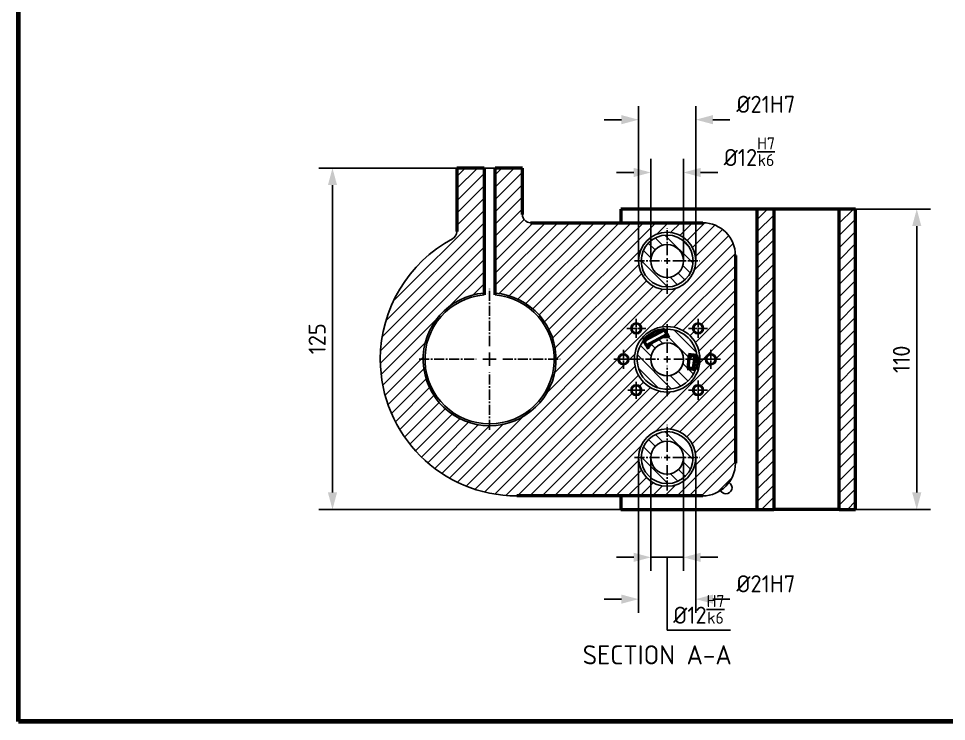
# Model space of a CAD drawing. Header units: millimetres. Extents: x 55 to 11032, y -227 to 3957.
# Drawn here: x 1799.7 to 2139.4, y 1688 to 1945.3 of the extents above; entities that cross this region are included whole.
import ezdxf

# ---------------------------------------------------------------- set-up
doc = ezdxf.new("R2010")
doc.units = ezdxf.units.MM
doc.header["$LTSCALE"] = 0.7
doc.header["$PDMODE"] = 35
doc.header["$PDSIZE"] = -4
doc.linetypes.add('CENTER2', pattern=[1.125, 0.75, -0.125, 0.125, -0.125])
doc.layers.get('0').update_dxf_attribs({"color": 255})
for name, color, linetype, lineweight in [('AM_5', 10, 'Continuous', 25), ('CON', 7, 'Continuous', 50), ('DIM', 94, 'Continuous', 25), ('KHUNGBV', 5, 'Continuous', 70)]:
    doc.layers.add(name, color=color, linetype=linetype, lineweight=lineweight)
doc.styles.add('TCVN-7284', font='tcvn+7284-2003r.ttf')
doc.dimstyles.new('TCVN_ISO-25_RadiusDia', dxfattribs={"dimtxt": 2.5, "dimasz": 2.5, "dimexe": 2, "dimexo": 0, "dimgap": 1, "dimtad": 1, "dimtoh": 1, "dimtxsty": 'TCVN-7284', "dimblk": 'Arrow', "dimcen": 0, "dimclrd": 256, "dimclre": 256, "dimclrt": 256, "dimadec": 0, "dimazin": 0, "dimtfac": 1, "dimtofl": 0, "dimtmove": 1, "dimatfit": 0, "dimldrblk": 'Arrow', "dimfxl": 1, "dimlwd": -1, "dimlwe": -1, "dimarcsym": 0})
pattern_1 = [(45, (-147.5576, -125.9173), (-2.245064, 2.245064), [])]
pattern_2 = [(45, (1302.7862, 1836.916), (-2.245064, 2.245064), [])]
pattern_3 = [(135, (-147.5576, -125.9173), (-2.245064, -2.245064), [])]

# ---------------------------------------------------------------- blocks, each defined once
blk = doc.blocks.new('dfhjd')
at = {"layer": 'KHUNGBV', "color": 9, "ltscale": 5}
for p, q in [((6559.44, 2639.71), (6559.44, 3469.71)), ((7718.44, 2639.71), (6559.44, 2639.71))]:
    blk.add_line(p, q, dxfattribs=at)
blk = doc.blocks.new('Arrow')
at = {"layer": 'DIM'}
blk.add_solid([(-1, 0.268), (-1, -0.268), (0, 0)], dxfattribs=at)
blk = doc.blocks.new('*D737')
at = {"layer": 'Defpoints', "color": 0, "ltscale": 0.2, "transparency": 16777216}
for p in [(1984.18, 1890.57), (1914.67, 1765.57), (2106.18, 1765.57)]:
    blk.add_point(p, dxfattribs=at)
at = {"layer": 'DIM', "ltscale": 0.2, "transparency": 16777216}
for p, q in [((1984.18, 1890.57), (1909.67, 1890.57)), ((1914.67, 1884.32), (1914.67, 1771.82)), ((2106.18, 1765.57), (1909.67, 1765.57))]:
    blk.add_line(p, q, dxfattribs=at)
at = {"layer": 'DIM', "ltscale": 0.2, "transparency": 16777216, "xscale": 6.25, "yscale": 6.25, "zscale": 6.25}
for p, rotation in [((1914.67, 1890.57), 90), ((1914.67, 1765.57), 270)]:
    blk.add_blockref('Arrow', p, dxfattribs=dict(at, rotation=rotation))
at = {"layer": 'DIM', "ltscale": 0.2, "transparency": 16777216, "insert": (1909.04, 1828.07), "char_height": 6.25, "attachment_point": 5, "rotation": 90, "style": 'TCVN-7284'}
blk.add_mtext('125', dxfattribs=at)
blk = doc.blocks.new('*D740')
at = {"layer": 'Defpoints', "color": 0, "ltscale": 0.2, "transparency": 16777216}
for p in [(2043.18, 1888.96), (2031.18, 1856.57), (2043.18, 1856.57)]:
    blk.add_point(p, dxfattribs=at)
at = {"layer": 'DIM', "ltscale": 0.2, "transparency": 16777216}
for p, q in [((2031.18, 1856.57), (2031.18, 1893.96)), ((2043.18, 1856.57), (2043.18, 1893.96)), ((2024.93, 1888.96), (2018.68, 1888.96)), ((2049.43, 1888.96), (2055.68, 1888.96))]:
    blk.add_line(p, q, dxfattribs=at)
at = {"layer": 'DIM', "ltscale": 0.2, "transparency": 16777216, "xscale": 6.25, "yscale": 6.25, "zscale": 6.25}
blk.add_blockref('Arrow', (2031.18, 1888.96), dxfattribs=at)
at = {"layer": 'DIM', "ltscale": 0.2, "transparency": 16777216, "xscale": 6.25, "yscale": 6.25, "zscale": 6.25, "rotation": 180}
blk.add_blockref('Arrow', (2043.18, 1888.96), dxfattribs=at)
at = {"layer": 'DIM', "ltscale": 0.2, "transparency": 16777216, "insert": (2067.27, 1896.56), "char_height": 6.25, "attachment_point": 5, "style": 'TCVN-7284'}
blk.add_mtext('%%c12{\\H0.7x;\\SH7/k6;}', dxfattribs=at)
blk = doc.blocks.new('*D741')
at = {"layer": 'Defpoints', "color": 0, "ltscale": 0.2, "transparency": 16777216}
for p in [(2047.68, 1908.29), (2026.68, 1856.57), (2047.68, 1856.57)]:
    blk.add_point(p, dxfattribs=at)
at = {"layer": 'DIM', "ltscale": 0.2, "transparency": 16777216}
for p, q in [((2026.68, 1856.57), (2026.68, 1913.29)), ((2047.68, 1856.57), (2047.68, 1913.29)), ((2020.43, 1908.29), (2014.18, 1908.29)), ((2053.93, 1908.29), (2060.18, 1908.29))]:
    blk.add_line(p, q, dxfattribs=at)
at = {"layer": 'DIM', "ltscale": 0.2, "transparency": 16777216, "xscale": 6.25, "yscale": 6.25, "zscale": 6.25}
blk.add_blockref('Arrow', (2026.68, 1908.29), dxfattribs=at)
at = {"layer": 'DIM', "ltscale": 0.2, "transparency": 16777216, "xscale": 6.25, "yscale": 6.25, "zscale": 6.25, "rotation": 180}
blk.add_blockref('Arrow', (2047.68, 1908.29), dxfattribs=at)
at = {"layer": 'DIM', "ltscale": 0.2, "transparency": 16777216, "insert": (2073.3, 1913.92), "char_height": 6.25, "attachment_point": 5, "style": 'TCVN-7284'}
blk.add_mtext('%%c21H7', dxfattribs=at)
blk = doc.blocks.new('*D742')
at = {"layer": 'Defpoints', "color": 0, "ltscale": 0.2, "transparency": 16777216}
for p in [(2031.18, 1784.57), (2043.18, 1784.57), (2043.18, 1748.06)]:
    blk.add_point(p, dxfattribs=at)
at = {"layer": 'DIM', "ltscale": 0.2, "transparency": 16777216}
for p, q in [((2031.18, 1784.57), (2031.18, 1743.06)), ((2043.18, 1784.57), (2043.18, 1743.06)), ((2024.93, 1748.06), (2018.68, 1748.06)), ((2031.18, 1748.06), (2043.18, 1748.06)), ((2037.18, 1748.06), (2037.18, 1721.4)), ((2049.43, 1748.06), (2055.68, 1748.06)), ((2037.18, 1721.4), (2060.37, 1721.4))]:
    blk.add_line(p, q, dxfattribs=at)
at = {"layer": 'DIM', "ltscale": 0.2, "transparency": 16777216, "xscale": 6.25, "yscale": 6.25, "zscale": 6.25}
blk.add_blockref('Arrow', (2031.18, 1748.06), dxfattribs=at)
at = {"layer": 'DIM', "ltscale": 0.2, "transparency": 16777216, "xscale": 6.25, "yscale": 6.25, "zscale": 6.25, "rotation": 180}
blk.add_blockref('Arrow', (2043.18, 1748.06), dxfattribs=at)
at = {"layer": 'DIM', "ltscale": 0.2, "transparency": 16777216, "insert": (2048.77, 1729), "char_height": 6.25, "attachment_point": 5, "style": 'TCVN-7284'}
blk.add_mtext('%%C12{\\H0.7x;\\SH7/k6;}', dxfattribs=at)
blk = doc.blocks.new('*D743')
at = {"layer": 'Defpoints', "color": 0, "ltscale": 0.2, "transparency": 16777216}
for p in [(2026.68, 1784.57), (2047.68, 1784.57), (2047.68, 1732.75)]:
    blk.add_point(p, dxfattribs=at)
at = {"layer": 'DIM', "ltscale": 0.2, "transparency": 16777216}
for p, q in [((2026.68, 1784.57), (2026.68, 1727.75)), ((2047.68, 1784.57), (2047.68, 1727.75)), ((2020.43, 1732.75), (2014.18, 1732.75)), ((2053.93, 1732.75), (2060.18, 1732.75))]:
    blk.add_line(p, q, dxfattribs=at)
at = {"layer": 'DIM', "ltscale": 0.2, "transparency": 16777216, "xscale": 6.25, "yscale": 6.25, "zscale": 6.25}
blk.add_blockref('Arrow', (2026.68, 1732.75), dxfattribs=at)
at = {"layer": 'DIM', "ltscale": 0.2, "transparency": 16777216, "xscale": 6.25, "yscale": 6.25, "zscale": 6.25, "rotation": 180}
blk.add_blockref('Arrow', (2047.68, 1732.75), dxfattribs=at)
at = {"layer": 'DIM', "ltscale": 0.2, "transparency": 16777216, "insert": (2073.3, 1738.37), "char_height": 6.25, "attachment_point": 5, "style": 'TCVN-7284'}
blk.add_mtext('%%c21H7', dxfattribs=at)
blk = doc.blocks.new('*D738')
at = {"layer": 'Defpoints', "color": 0, "ltscale": 0.2, "transparency": 16777216}
for p in [(2106.18, 1875.57), (2106.18, 1765.57), (2128.55, 1765.57)]:
    blk.add_point(p, dxfattribs=at)
at = {"layer": 'DIM', "ltscale": 0.2, "transparency": 16777216}
for p, q in [((2106.18, 1875.57), (2133.55, 1875.57)), ((2128.55, 1869.32), (2128.55, 1771.82)), ((2106.18, 1765.57), (2133.55, 1765.57))]:
    blk.add_line(p, q, dxfattribs=at)
at = {"layer": 'DIM', "ltscale": 0.2, "transparency": 16777216, "xscale": 6.25, "yscale": 6.25, "zscale": 6.25}
for p, rotation in [((2128.55, 1875.57), 90), ((2128.55, 1765.57), 270)]:
    blk.add_blockref('Arrow', p, dxfattribs=dict(at, rotation=rotation))
at = {"layer": 'DIM', "ltscale": 0.2, "transparency": 16777216, "insert": (2122.92, 1820.57), "char_height": 6.25, "attachment_point": 5, "rotation": 90, "style": 'TCVN-7284'}
blk.add_mtext('110', dxfattribs=at)
blk = doc.blocks.new('*U807')
at = {"layer": 'AM_5', "color": 0, "linetype": 'CENTER2', "ltscale": 7, "transparency": 16777216}
for p, q in [((0, 4.86), (0, 25.82)), ((-25.82, 0), (-4.86, 0)), ((4.86, 0), (25.82, 0)), ((0, -25.82), (0, -4.86))]:
    blk.add_line(p, q, dxfattribs=at)
at = {"layer": 'AM_5', "color": 0, "linetype": 'Continuous', "ltscale": 7, "transparency": 16777216}
for p, q in [((-2.43, 0), (2.43, 0)), ((0, -2.43), (0, 2.43))]:
    blk.add_line(p, q, dxfattribs=at)
blk = doc.blocks.new('*U811')
at = {"layer": 'AM_5', "color": 0, "linetype": 'CENTER2', "ltscale": 7, "transparency": 16777216}
for p, q in [((0, 2.1), (0, 12)), ((-12, 0), (-2.1, 0)), ((2.1, 0), (12, 0)), ((0, -12), (0, -2.1))]:
    blk.add_line(p, q, dxfattribs=at)
at = {"layer": 'AM_5', "color": 0, "linetype": 'Continuous', "ltscale": 7, "transparency": 16777216}
for p, q in [((-1.05, 0), (1.05, 0)), ((0, -1.05), (0, 1.05))]:
    blk.add_line(p, q, dxfattribs=at)
blk = doc.blocks.new('*U812')
at = {"layer": 'AM_5', "color": 0, "linetype": 'CENTER2', "ltscale": 7, "transparency": 16777216}
for p, q in [((0, 2.4), (0, 13.5)), ((-13.5, 0), (-2.4, 0)), ((2.4, 0), (13.5, 0)), ((0, -13.5), (0, -2.4))]:
    blk.add_line(p, q, dxfattribs=at)
at = {"layer": 'AM_5', "color": 0, "linetype": 'Continuous', "ltscale": 7, "transparency": 16777216}
for p, q in [((-1.2, 0), (1.2, 0)), ((0, -1.2), (0, 1.2))]:
    blk.add_line(p, q, dxfattribs=at)
blk = doc.blocks.new('*U813')
at = {"layer": 'AM_5', "color": 0, "linetype": 'CENTER2', "ltscale": 7, "transparency": 16777216}
for p, q in [((0, 2.1), (0, 12)), ((-12, 0), (-2.1, 0)), ((2.1, 0), (12, 0)), ((0, -12), (0, -2.1))]:
    blk.add_line(p, q, dxfattribs=at)
at = {"layer": 'AM_5', "color": 0, "linetype": 'Continuous', "ltscale": 7, "transparency": 16777216}
for p, q in [((-1.05, 0), (1.05, 0)), ((0, -1.05), (0, 1.05))]:
    blk.add_line(p, q, dxfattribs=at)
blk = doc.blocks.new('*U814')
at = {"layer": 'AM_5', "color": 0, "linetype": 'CENTER2', "ltscale": 7, "transparency": 16777216}
for p, q in [((0, 0.4), (0, 3.5)), ((-3.5, 0), (-0.4, 0)), ((0.4, 0), (3.5, 0)), ((0, -3.5), (0, -0.4))]:
    blk.add_line(p, q, dxfattribs=at)
at = {"layer": 'AM_5', "color": 0, "linetype": 'Continuous', "ltscale": 7, "transparency": 16777216}
for p, q in [((-0.2, 0), (0.2, 0)), ((0, -0.2), (0, 0.2))]:
    blk.add_line(p, q, dxfattribs=at)
blk = doc.blocks.new('*U815')
at = {"layer": 'AM_5', "color": 0, "linetype": 'CENTER2', "ltscale": 7, "transparency": 16777216}
for p, q in [((0, 0.4), (0, 3.5)), ((-3.5, 0), (-0.4, 0)), ((0.4, 0), (3.5, 0)), ((0, -3.5), (0, -0.4))]:
    blk.add_line(p, q, dxfattribs=at)
at = {"layer": 'AM_5', "color": 0, "linetype": 'Continuous', "ltscale": 7, "transparency": 16777216}
for p, q in [((-0.2, 0), (0.2, 0)), ((0, -0.2), (0, 0.2))]:
    blk.add_line(p, q, dxfattribs=at)
blk = doc.blocks.new('*U816')
at = {"layer": 'AM_5', "color": 0, "linetype": 'CENTER2', "ltscale": 7, "transparency": 16777216}
for p, q in [((0, 0.4), (0, 3.5)), ((-3.5, 0), (-0.4, 0)), ((0.4, 0), (3.5, 0)), ((0, -3.5), (0, -0.4))]:
    blk.add_line(p, q, dxfattribs=at)
at = {"layer": 'AM_5', "color": 0, "linetype": 'Continuous', "ltscale": 7, "transparency": 16777216}
for p, q in [((-0.2, 0), (0.2, 0)), ((0, -0.2), (0, 0.2))]:
    blk.add_line(p, q, dxfattribs=at)
blk = doc.blocks.new('*U817')
at = {"layer": 'AM_5', "color": 0, "linetype": 'CENTER2', "ltscale": 7, "transparency": 16777216}
for p, q in [((0, 0.4), (0, 3.5)), ((-3.5, 0), (-0.4, 0)), ((0.4, 0), (3.5, 0)), ((0, -3.5), (0, -0.4))]:
    blk.add_line(p, q, dxfattribs=at)
at = {"layer": 'AM_5', "color": 0, "linetype": 'Continuous', "ltscale": 7, "transparency": 16777216}
for p, q in [((-0.2, 0), (0.2, 0)), ((0, -0.2), (0, 0.2))]:
    blk.add_line(p, q, dxfattribs=at)
blk = doc.blocks.new('*U818')
at = {"layer": 'AM_5', "color": 0, "linetype": 'CENTER2', "ltscale": 7, "transparency": 16777216}
for p, q in [((-3.11, 0), (-0.322, 0)), ((0, 0.322), (0, 3.11)), ((0.322, 0), (3.11, 0)), ((0, -3.11), (0, -0.322))]:
    blk.add_line(p, q, dxfattribs=at)
at = {"layer": 'AM_5', "color": 0, "linetype": 'Continuous', "ltscale": 7, "transparency": 16777216}
for p, q in [((-0.161, 0), (0.161, 0)), ((0, -0.161), (0, 0.161))]:
    blk.add_line(p, q, dxfattribs=at)
blk = doc.blocks.new('*U819')
at = {"layer": 'AM_5', "color": 0, "linetype": 'CENTER2', "ltscale": 7, "transparency": 16777216}
for p, q in [((0, 0.4), (0, 3.5)), ((-3.5, 0), (-0.4, 0)), ((0.4, 0), (3.5, 0)), ((0, -3.5), (0, -0.4))]:
    blk.add_line(p, q, dxfattribs=at)
at = {"layer": 'AM_5', "color": 0, "linetype": 'Continuous', "ltscale": 7, "transparency": 16777216}
for p, q in [((-0.2, 0), (0.2, 0)), ((0, -0.2), (0, 0.2))]:
    blk.add_line(p, q, dxfattribs=at)

msp = doc.modelspace()

# ---------------------------------------------------------------- hatches: boundary and pattern name
at = {"linetype": 'Continuous', "lineweight": 18}
h = msp.add_hatch(dxfattribs=at)
h.set_pattern_fill('ANSI31', style=0)
h.set_pattern_definition(pattern_1)
edge = h.paths.add_edge_path(flags=0)
edge.add_line((1982.178, 1770.568), (2050.178, 1770.568))
edge.add_arc((2050.178, 1782.568), 12, 270, 360)
edge.add_line((2062.178, 1782.568), (2062.178, 1858.568))
edge.add_arc((2050.178, 1858.568), 12, 0, 90)
edge.add_line((2050.178, 1870.568), (1987.178, 1870.568))
edge.add_arc((1987.178, 1873.568), 3, 180, 270, ccw=False)
edge.add_line((1984.178, 1873.568), (1984.178, 1890.568))
edge.add_line((1984.178, 1890.568), (1974.178, 1890.568))
edge.add_line((1974.178, 1890.568), (1974.178, 1844.802))
edge.add_arc((1972.178, 1820.568), 24.317, -265.28223, 85.28223, ccw=False)
edge.add_line((1970.178, 1844.802), (1970.178, 1890.568))
edge.add_line((1970.178, 1890.568), (1960.178, 1890.568))
edge.add_line((1960.178, 1890.568), (1960.178, 1867.301))
edge.add_arc((1957.178, 1867.301), 3, 298.14458, 360, ccw=False)
edge.add_arc((1982.178, 1820.568), 50, 118.14458, 180)
edge.add_arc((1982.178, 1820.568), 50, 180, 270)
edge = h.paths.add_edge_path(flags=0)
edge.add_arc((2053.178, 1820.568), 2, 0, 360)
edge = h.paths.add_edge_path(flags=0)
edge.add_arc((2048.492, 1809.254), 2, 0, 360)
edge = h.paths.add_edge_path(flags=0)
edge.add_arc((2025.865, 1809.254), 2, 0, 360)
edge = h.paths.add_edge_path(flags=0)
edge.add_arc((2021.178, 1820.568), 2, 0, 360)
edge = h.paths.add_edge_path(flags=0)
edge.add_arc((2025.865, 1831.881), 2, 0, 360)
edge = h.paths.add_edge_path(flags=0)
edge.add_arc((2048.492, 1831.881), 2, 0, 360)
edge = h.paths.add_edge_path(flags=0)
edge.add_arc((2037.178, 1820.568), 12, 0, 360)
edge = h.paths.add_edge_path(flags=0)
edge.add_arc((2037.178, 1856.568), 10.5, 0, 360)
edge = h.paths.add_edge_path(flags=0)
edge.add_arc((2037.178, 1784.568), 10.5, 0, 360)
h = msp.add_hatch(dxfattribs=at)
h.set_pattern_fill('ANSI31', style=0)
h.set_pattern_definition(pattern_1)
h.paths.add_polyline_path([(2070.178, 1875.568), (2070.178, 1765.568), (2076.178, 1765.568), (2076.178, 1875.568)], flags=0)
h = msp.add_hatch(dxfattribs=at)
h.set_pattern_fill('ANSI31', style=0)
h.set_pattern_definition(pattern_1)
h.paths.add_polyline_path([(2100.178, 1765.568), (2106.178, 1765.568), (2106.178, 1875.568), (2100.178, 1875.568)], flags=0)
h = msp.add_hatch(dxfattribs=at)
h.set_pattern_fill('ANSI31', color=6, angle=90, style=0)
h.set_pattern_definition(pattern_3)
edge = h.paths.add_edge_path(flags=0)
edge.add_arc((2037.178, 1856.568), 9.5, 0, 360)
edge = h.paths.add_edge_path(flags=0)
edge.add_arc((2037.178, 1856.568), 6, 0, 360)
h = msp.add_hatch(dxfattribs=at)
h.set_pattern_fill('ANSI31', angle=90, style=0)
h.set_pattern_definition(pattern_3)
edge = h.paths.add_edge_path(flags=0)
edge.add_line((2036.197, 1831.524), (2037.805, 1828.543))
edge.add_arc((2037.178, 1820.568), 8, 85.50483, 151.20555)
edge.add_line((2030.168, 1824.421), (2028.559, 1827.402))
edge.add_arc((2037.178, 1820.568), 11, 141.59041, 340.44846)
edge.add_line((2047.544, 1816.886), (2044.443, 1817.217))
edge.add_arc((2037.178, 1820.568), 8, 335.24048, 372.58522)
edge.add_line((2044.986, 1822.311), (2048.087, 1821.98))
edge.add_arc((2037.178, 1820.568), 11, 7.37723, 95.11997)
edge = h.paths.add_edge_path(flags=0)
edge.add_arc((2037.178, 1820.568), 6, 0, 360)
h = msp.add_hatch(dxfattribs=at)
h.set_pattern_fill('ANSI31', style=0)
h.set_pattern_definition(pattern_2)
h.paths.add_polyline_path([(2037.106, 1829.619), (2036.157, 1831.379), (2028.701, 1827.356), (2029.651, 1825.596)], flags=0)
h = msp.add_hatch(dxfattribs=at)
h.set_pattern_fill('ANSI31', style=0)
h.set_pattern_definition(pattern_2)
h.paths.add_polyline_path([(2044.881, 1817.351), (2046.87, 1817.139), (2047.375, 1821.875), (2045.386, 1822.087)], flags=0)
h = msp.add_hatch(dxfattribs=at)
h.set_pattern_fill('ANSI31', color=6, angle=90, style=0)
h.set_pattern_definition(pattern_3)
edge = h.paths.add_edge_path(flags=0)
edge.add_arc((2037.178, 1784.568), 9.5, 0, 360)
edge = h.paths.add_edge_path(flags=0)
edge.add_arc((2037.178, 1784.568), 6, 0, 360)

# ---------------------------------------------------------------- linework, layer by layer
at = {"color": 7, "linetype": 'Continuous', "lineweight": 25}
for centre, radius in [((2037.178, 1856.568), 10.5), ((2037.178, 1856.568), 9.5), ((2037.178, 1856.568), 6), ((2025.865, 1831.881), 2), ((2025.865, 1831.881), 1.61), ((2037.178, 1820.568), 12), ((2048.492, 1831.881), 2), ((2048.492, 1831.881), 1.61), ((2037.178, 1820.568), 6), ((2021.178, 1820.568), 2), ((2021.178, 1820.568), 1.61), ((2053.178, 1820.568), 2), ((2053.178, 1820.568), 1.61), ((2025.865, 1809.254), 2), ((2025.865, 1809.254), 1.61), ((2048.492, 1809.254), 2), ((2048.492, 1809.254), 1.61), ((2037.178, 1784.568), 10.5), ((2037.178, 1784.568), 9.5), ((2037.178, 1784.568), 6)]:
    msp.add_circle(centre, radius, dxfattribs=at)
for centre, radius, start, end in [((1987.178, 1873.568), 3, 180, 270), ((2050.178, 1858.568), 12, 0, 90), ((1957.178, 1867.301), 3, 298.14458, 0), ((1982.178, 1820.568), 50, 118.14458, 180), ((1972.178, 1820.568), 24.317, 94.71777, 85.28223), ((1972.178, 1820.568), 23.659, 94.84929, 85.15071), ((2037.178, 1820.568), 11, 7.37723, 95.11997), ((2037.178, 1820.568), 8, 85.50483, 151.20555), ((2037.178, 1820.568), 11, 141.59041, 340.44846), ((2037.178, 1820.568), 6, 100.26587, 10.26587), ((2037.178, 1820.568), 8, 335.24048, 12.58522), ((1982.178, 1820.568), 50, 180, 270), ((2050.178, 1782.568), 12, 270, 0), ((2058.678, 1773.568), 2.25, 270, 58.25098), ((2058.678, 1773.568), 2.25, 208.47587, 270)]:
    msp.add_arc(centre, radius, start, end, dxfattribs=at)
at = {"layer": 'CON', "color": 7, "linetype": 'Continuous'}
for p, q in [((1960.178, 1890.568), (1960.178, 1867.301)), ((1970.178, 1890.568), (1960.178, 1890.568)), ((1970.178, 1890.568), (1970.178, 1844.802)), ((1974.178, 1844.802), (1974.178, 1890.568)), ((1984.178, 1890.568), (1974.178, 1890.568)), ((1984.178, 1873.568), (1984.178, 1890.568)), ((2020.178, 1875.568), (2020.178, 1870.568)), ((2070.178, 1875.568), (2020.178, 1875.568)), ((2076.178, 1875.568), (2070.178, 1875.568)), ((2070.178, 1765.568), (2070.178, 1875.568)), ((2076.178, 1875.568), (2076.178, 1765.568)), ((2100.178, 1875.568), (2076.178, 1875.568)), ((2100.178, 1765.568), (2100.178, 1875.568)), ((2106.178, 1875.568), (2100.178, 1875.568)), ((2106.178, 1765.568), (2106.178, 1875.568)), ((1987.178, 1870.568), (2050.178, 1870.568)), ((2062.178, 1858.568), (2062.178, 1782.568)), ((1970.178, 1844.802), (1970.178, 1844.142)), ((1974.178, 1844.142), (1974.178, 1844.802)), ((2036.157, 1831.379), (2028.701, 1827.356)), ((2036.157, 1831.379), (2037.106, 1829.619)), ((2037.805, 1828.543), (2036.197, 1831.524)), ((2037.106, 1829.619), (2029.651, 1825.596)), ((2028.559, 1827.402), (2030.168, 1824.421)), ((2029.651, 1825.596), (2028.701, 1827.356)), ((2044.881, 1817.351), (2045.386, 1822.087)), ((2048.087, 1821.98), (2044.986, 1822.311)), ((2045.405, 1822.266), (2045.386, 1822.087)), ((2045.386, 1822.087), (2047.375, 1821.875)), ((2046.87, 1817.139), (2047.375, 1821.875)), ((2047.394, 1822.054), (2047.375, 1821.875)), ((2044.443, 1817.217), (2047.544, 1816.886)), ((2044.881, 1817.351), (2044.862, 1817.172)), ((2046.87, 1817.139), (2044.881, 1817.351)), ((2046.87, 1817.139), (2046.85, 1816.96)), ((2035.525, 1778.841), (2035.446, 1778.825)), ((2050.178, 1770.568), (1982.178, 1770.568)), ((2020.178, 1770.568), (2020.178, 1765.568)), ((2020.178, 1765.568), (2070.178, 1765.568)), ((2070.178, 1765.568), (2076.178, 1765.568)), ((2100.178, 1765.568), (2076.178, 1765.568)), ((2100.178, 1765.568), (2106.178, 1765.568))]:
    msp.add_line(p, q, dxfattribs=at)
for points, knots in [([(2028.559, 1827.402), (2028.574, 1827.42), (2028.679, 1827.553), (2029.021, 1827.966), (2029.807, 1828.767), (2030.918, 1829.655), (2032.227, 1830.427), (2033.549, 1830.98), (2034.766, 1831.321), (2035.718, 1831.478), (2036.05, 1831.51), (2036.197, 1831.524)], [0, 0, 0, 0, 0.02013922, 0.14152014, 0.26949192, 0.40268456, 0.52910728, 0.64815962, 0.76908723, 0.89828588, 1, 1, 1, 1]), ([(2048.082, 1821.981), (2048.089, 1821.942), (2048.163, 1821.519), (2048.209, 1820.438), (2048.092, 1818.96), (2047.829, 1817.712), (2047.612, 1817.119), (2047.528, 1816.888)], [0, 0, 0, 0, 0.0289833, 0.3139823, 0.5830326, 0.8375824, 1, 1, 1, 1])]:
    msp.add_open_spline(points, degree=3, knots=knots, dxfattribs=at)

# ---------------------------------------------------------------- block references
at = {"layer": 'AM_5', "xscale": 0.75, "yscale": 0.75, "zscale": 0.75}
msp.add_blockref('dfhjd', (-3119.828, -291.81), dxfattribs=at)
at = {"layer": 'AM_5', "linetype": 'CENTER2', "ltscale": 7}
for name, p in [('*U811', (2037.178, 1856.568)), ('*U807', (1972.178, 1820.568)), ('*U814', (2025.865, 1831.881)), ('*U815', (2048.492, 1831.881)), ('*U812', (2037.178, 1820.568)), ('*U819', (2021.178, 1820.568)), ('*U816', (2053.178, 1820.568)), ('*U818', (2025.865, 1809.254)), ('*U817', (2048.492, 1809.254)), ('*U813', (2037.178, 1784.568))]:
    msp.add_blockref(name, p, dxfattribs=at)

# ---------------------------------------------------------------- texts
at = {"insert": (2006.266, 1715.858), "char_height": 7, "width": 65.66425, "attachment_point": 1, "style": 'TCVN-7284'}
msp.add_mtext('SECTION A-A', dxfattribs=at)

# ---------------------------------------------------------------- dimensions: what is measured, and where the dimension line sits
at = {"layer": 'DIM', "ltscale": 0.2}
for base, p1, p2, text, picture, middle in [((2047.678, 1908.29), (2026.678, 1856.568), (2047.678, 1856.568), '<>H7', '*D741', (2073.303, 1908.29)), ((2043.178, 1888.96), (2031.178, 1856.568), (2043.178, 1856.568), '<>{\\H0.7x;\\SH7/k6;}', '*D740', (2067.272, 1888.96)), ((2047.678, 1732.748), (2026.678, 1784.568), (2047.678, 1784.568), '<>H7', '*D743', (2073.303, 1732.748))]:
    dim = msp.add_linear_dim(base=base, p1=p1, p2=p2, text=text, dimstyle='TCVN_ISO-25_RadiusDia', override={"dimscale": 2.5, "dimpost": '%%c<>'}, dxfattribs=at)
    dim.commit()
    dim.dimension.update_dxf_attribs({"geometry": picture, "text_midpoint": middle, "dimtype": 160})
dim = msp.add_linear_dim(base=(1914.668, 1765.568), p1=(1984.178, 1890.568), p2=(2106.178, 1765.568), angle=90, dimstyle='TCVN_ISO-25_RadiusDia', override={"dimscale": 2.5}, dxfattribs=at)
dim.commit()
dim.dimension.update_dxf_attribs({"geometry": '*D737', "text_midpoint": (1914.668, 1828.068), "dimtype": 160})
dim = msp.add_linear_dim(base=(2128.548, 1765.568), p1=(2106.178, 1875.568), p2=(2106.178, 1765.568), angle=90, dimstyle='TCVN_ISO-25_RadiusDia', override={"dimscale": 2.5}, dxfattribs=at)
dim.commit()
dim.dimension.update_dxf_attribs({"geometry": '*D738', "text_midpoint": (2122.923, 1820.568)})
dim = msp.add_linear_dim(base=(2043.178, 1748.064), p1=(2031.178, 1784.568), p2=(2043.178, 1784.568), text='<>{\\H0.7x;\\SH7/k6;}', dimstyle='TCVN_ISO-25_RadiusDia', override={"dimscale": 2.5, "dimpost": '%%C<>'}, dxfattribs=at)
dim.commit()
dim.dimension.update_dxf_attribs({"geometry": '*D742', "text_midpoint": (2039.678, 1729.001)})

doc.saveas('drawing.dxf')
